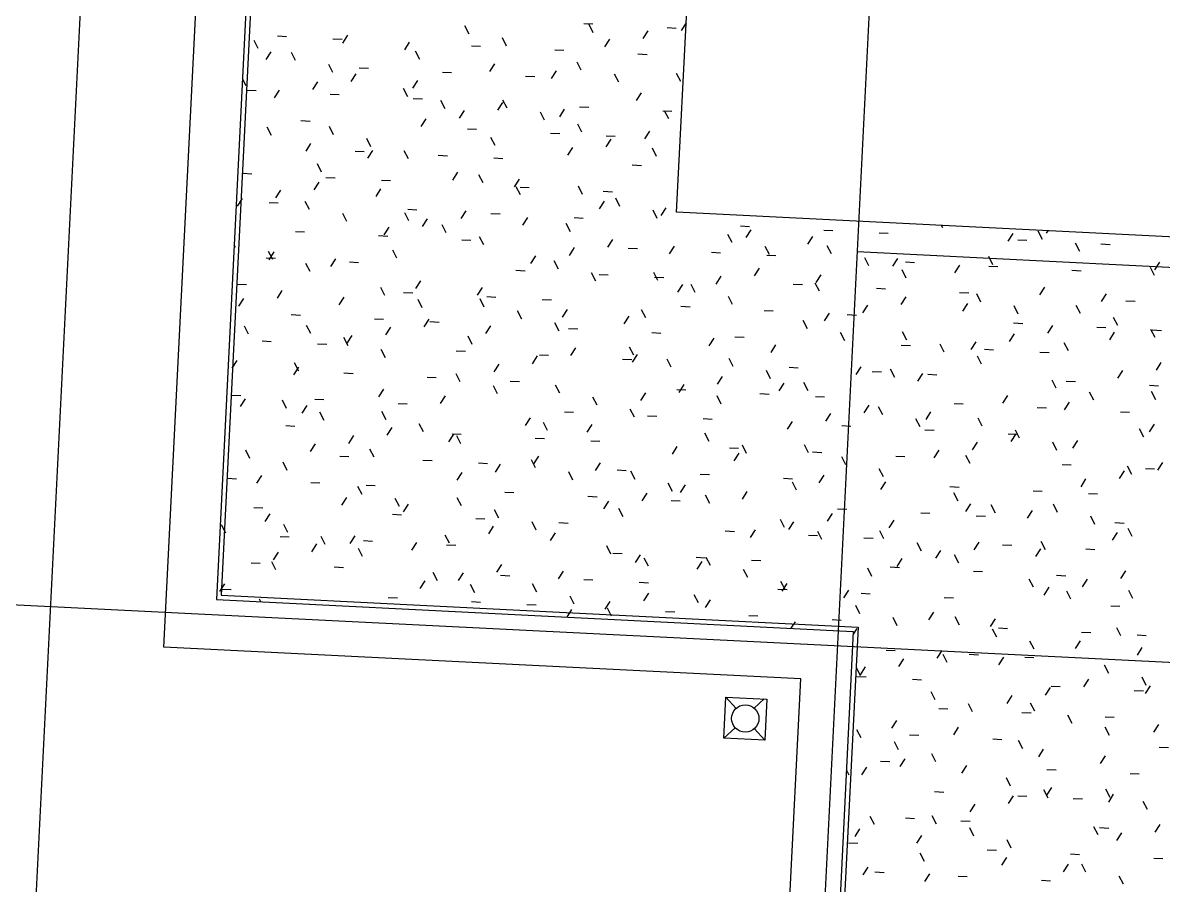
# Model space of a CAD drawing. Extents: x 549999 to 550212, y 1838161 to 1838467.
# Drawn here: x 550113.764 to 550117.52, y 1838354.569 to 1838357.41 of the extents above; entities that cross this region are included whole.
import ezdxf

# ---------------------------------------------------------------- set-up
doc = ezdxf.new("R2010")
doc.units = 0
for name, color, linetype in [('Level 13', 7, 'Continuous'), ('Level 15', 7, 'Continuous'), ('Level 18', 7, 'Continuous'), ('Level 4', 7, 'Continuous'), ('Level 8', 7, 'Continuous')]:
    doc.layers.add(name, color=color, linetype=linetype)

# ---------------------------------------------------------------- blocks, each defined once
blk = doc.blocks.new('FLOO10')
at = {"layer": 'Level 8'}
blk.add_line((-1081.49, 547.1), (-1081.49, 1247.1), dxfattribs=at)

msp = doc.modelspace()

# ---------------------------------------------------------------- linework, layer by layer
at = {"layer": 'Level 13'}
for p, q in [((550116.073, 1838355.0542), (550116.0798, 1838355.1891)), ((550116.0798, 1838355.1891), (550116.2146, 1838355.1823)), ((550116.1136, 1838355.1516), (550116.0798, 1838355.1891)), ((550116.1729, 1838355.1526), (550116.2061, 1838355.1827)), ((550116.2146, 1838355.1823), (550116.2079, 1838355.0475)), ((550116.073, 1838355.0542), (550116.1105, 1838355.0881)), ((550116.174, 1838355.0849), (550116.2079, 1838355.0475)), ((550116.2079, 1838355.0475), (550116.073, 1838355.0542))]:
    msp.add_line(p, q, dxfattribs=at)
msp.add_circle((550116.1438, 1838355.1183), 0.045, dxfattribs=at)
at = {"layer": 'Level 15'}
for p, q in [((550115.2343, 1838357.3727), (550115.2206, 1838357.3996)), ((550115.6119, 1838357.4076), (550115.6421, 1838357.406)), ((550115.6432, 1838357.3768), (550115.6295, 1838357.4037)), ((550115.8859, 1838357.3939), (550115.916, 1838357.3924)), ((550115.9488, 1838357.4093), (550115.933, 1838357.3848)), ((550114.6028, 1838357.3665), (550114.6329, 1838357.3649)), ((550114.7854, 1838357.3573), (550114.8156, 1838357.3558)), ((550114.834, 1838357.3687), (550114.8176, 1838357.3433)), ((550115.3574, 1838357.3331), (550115.3437, 1838357.3599)), ((550115.6965, 1838357.3558), (550115.6802, 1838357.3304)), ((550115.823, 1838357.383), (550115.8066, 1838357.3576)), ((550114.5396, 1838357.3249), (550114.5258, 1838357.3517)), ((550115.0372, 1838357.3463), (550115.0209, 1838357.3209)), ((550115.0716, 1838357.2893), (550115.0578, 1838357.3162)), ((550115.242, 1838357.3345), (550115.2722, 1838357.333)), ((550115.516, 1838357.3208), (550115.5462, 1838357.3193)), ((550114.5811, 1838357.3143), (550114.5648, 1838357.289)), ((550114.6627, 1838357.2852), (550114.6489, 1838357.3121)), ((550115.6036, 1838357.2537), (550115.5898, 1838357.2806)), ((550115.79, 1838357.3071), (550115.8201, 1838357.3056)), ((550114.7858, 1838357.2456), (550114.772, 1838357.2724)), ((550114.8612, 1838357.2423), (550114.8448, 1838357.2169)), ((550114.8722, 1838357.2614), (550114.9023, 1838357.2599)), ((550115.1462, 1838357.2477), (550115.1763, 1838357.2462)), ((550115.3173, 1838357.2742), (550115.3009, 1838357.2489)), ((550115.5205, 1838357.2518), (550115.5041, 1838357.2264)), ((550115.7267, 1838357.2141), (550115.7129, 1838357.2409)), ((550115.9311, 1838357.2161), (550115.9174, 1838357.243)), ((550114.4999, 1838357.2018), (550114.4878, 1838357.2254)), ((550114.7348, 1838357.2151), (550114.7184, 1838357.1897)), ((550115.0644, 1838357.2198), (550115.048, 1838357.1945)), ((550115.4201, 1838357.234), (550115.4503, 1838357.2325)), ((550114.5023, 1838357.1884), (550114.5324, 1838357.1869)), ((550114.6083, 1838357.1879), (550114.592, 1838357.1625)), ((550114.7763, 1838357.1747), (550114.8064, 1838357.1732)), ((550115.0319, 1838357.1662), (550115.0182, 1838357.1931)), ((550115.8005, 1838357.1797), (550115.7842, 1838357.1544)), ((550115.0503, 1838357.161), (550115.0804, 1838357.1595)), ((550115.155, 1838357.1266), (550115.1412, 1838357.1534)), ((550115.3445, 1838357.1478), (550115.3281, 1838357.1224)), ((550115.3595, 1838357.1286), (550115.3457, 1838357.1555)), ((550115.5982, 1838357.1336), (550115.6284, 1838357.1321)), ((550115.0916, 1838357.0934), (550115.0752, 1838357.0681)), ((550115.218, 1838357.1206), (550115.2017, 1838357.0953)), ((550115.4825, 1838357.0889), (550115.4688, 1838357.1158)), ((550115.5477, 1838357.1254), (550115.5313, 1838357.1)), ((550115.8722, 1838357.1199), (550115.9023, 1838357.1184)), ((550115.8915, 1838357.093), (550115.8777, 1838357.1199)), ((550114.5833, 1838357.0391), (550114.5696, 1838357.0659)), ((550114.6804, 1838357.0879), (550114.7105, 1838357.0864)), ((550114.7878, 1838357.0411), (550114.774, 1838357.068)), ((550115.2283, 1838357.0605), (550115.2585, 1838357.059)), ((550115.6056, 1838357.0493), (550115.5919, 1838357.0761)), ((550115.8277, 1838357.0533), (550115.8114, 1838357.028)), ((550114.9109, 1838357.0014), (550114.8971, 1838357.0283)), ((550115.3198, 1838357.0055), (550115.306, 1838357.0324)), ((550115.5023, 1838357.0468), (550115.5325, 1838357.0453)), ((550115.7013, 1838357.0261), (550115.6849, 1838357.0008)), ((550115.685, 1838357.0377), (550115.7151, 1838357.0362)), ((550114.7123, 1838357.0118), (550114.696, 1838356.9865)), ((550114.8585, 1838356.9874), (550114.8886, 1838356.9859)), ((550114.9156, 1838356.9894), (550114.8992, 1838356.9641)), ((550115.034, 1838356.9618), (550115.0202, 1838356.9886)), ((550115.5749, 1838356.9989), (550115.5585, 1838356.9736)), ((550115.8518, 1838356.9699), (550115.838, 1838356.9968)), ((550114.7481, 1838356.918), (550114.7344, 1838356.9449)), ((550115.1325, 1838356.9738), (550115.1626, 1838356.9722)), ((550115.3151, 1838356.9646), (550115.3452, 1838356.9631)), ((550115.7717, 1838356.9418), (550115.8019, 1838356.9403)), ((550114.4886, 1838356.9144), (550114.5187, 1838356.9129)), ((550115.1956, 1838356.9174), (550115.1792, 1838356.892)), ((550115.2801, 1838356.8824), (550115.2664, 1838356.9093)), ((550114.7395, 1838356.8854), (550114.7231, 1838356.8601)), ((550114.7626, 1838356.9007), (550114.7927, 1838356.8992)), ((550114.9452, 1838356.8916), (550114.9754, 1838356.8901)), ((550115.3988, 1838356.8949), (550115.3825, 1838356.8696)), ((550115.4032, 1838356.8428), (550115.3894, 1838356.8696)), ((550115.4019, 1838356.8687), (550115.432, 1838356.8672)), ((550115.6077, 1838356.8448), (550115.5939, 1838356.8717)), ((550114.4867, 1838356.831), (550114.4703, 1838356.8057)), ((550114.6131, 1838356.8582), (550114.5967, 1838356.8329)), ((550114.9428, 1838356.863), (550114.9264, 1838356.8376)), ((550115.6758, 1838356.855), (550115.706, 1838356.8535)), ((550115.7308, 1838356.8052), (550115.717, 1838356.832)), ((550114.5754, 1838356.8185), (550114.6055, 1838356.817)), ((550114.7085, 1838356.7949), (550114.6947, 1838356.8218)), ((550115.032, 1838356.7957), (550115.0621, 1838356.7942)), ((550115.2228, 1838356.7909), (550115.2064, 1838356.7656)), ((550115.6789, 1838356.8229), (550115.6625, 1838356.7975)), ((550115.8538, 1838356.7655), (550115.8401, 1838356.7923)), ((550115.8821, 1838356.8005), (550115.8657, 1838356.7751)), ((550114.8316, 1838356.7553), (550114.8178, 1838356.7821)), ((550115.036, 1838356.7573), (550115.0222, 1838356.7842)), ((550115.0964, 1838356.7637), (550115.08, 1838356.7384)), ((550115.306, 1838356.782), (550115.3361, 1838356.7805)), ((550115.426, 1838356.7685), (550115.4097, 1838356.7432)), ((550115.58, 1838356.7683), (550115.6101, 1838356.7668)), ((550114.6621, 1838356.7226), (550114.6923, 1838356.7211)), ((550114.9699, 1838356.7366), (550114.9536, 1838356.7112)), ((550115.1591, 1838356.7177), (550115.1453, 1838356.7445)), ((550115.568, 1838356.7217), (550115.5542, 1838356.7486)), ((550116.1279, 1838356.7409), (550116.158, 1838356.7394)), ((550116.1622, 1838356.7284), (550116.1458, 1838356.7031)), ((550116.4019, 1838356.7272), (550116.432, 1838356.7257)), ((550116.5845, 1838356.7181), (550116.6147, 1838356.7165)), ((550116.7947, 1838356.734), (550116.7903, 1838356.7426)), ((550117.0247, 1838356.7155), (550117.0083, 1838356.6902)), ((550117.1223, 1838356.6964), (550117.1085, 1838356.7232)), ((550117.1398, 1838356.7251), (550117.1347, 1838356.7174)), ((550114.4644, 1838356.6698), (550114.4604, 1838356.6775)), ((550114.9361, 1838356.7089), (550114.9662, 1838356.7074)), ((550115.2101, 1838356.6952), (550115.2402, 1838356.6937)), ((550115.2822, 1838356.678), (550115.2684, 1838356.7048)), ((550115.7061, 1838356.6965), (550115.6897, 1838356.6711)), ((550116.1, 1838356.6862), (550116.0862, 1838356.713)), ((550116.3654, 1838356.706), (550116.349, 1838356.6807)), ((550117.0412, 1838356.6952), (550117.0713, 1838356.6937)), ((550117.2454, 1838356.6567), (550117.2316, 1838356.6836)), ((550117.3151, 1838356.6815), (550117.3453, 1838356.68)), ((550114.5874, 1838356.6301), (550114.5737, 1838356.657)), ((550114.5907, 1838356.655), (550114.5743, 1838356.6296)), ((550114.9963, 1838356.6342), (550114.9826, 1838356.6611)), ((550115.4532, 1838356.6421), (550115.4368, 1838356.6167)), ((550115.5796, 1838356.6693), (550115.5633, 1838356.6439)), ((550115.758, 1838356.6678), (550115.7882, 1838356.6663)), ((550115.9093, 1838356.674), (550115.8929, 1838356.6487)), ((550116.032, 1838356.6541), (550116.0622, 1838356.6526)), ((550116.2231, 1838356.6465), (550116.2093, 1838356.6734)), ((550116.2147, 1838356.645), (550116.2448, 1838356.6435)), ((550116.4275, 1838356.6485), (550116.4138, 1838356.6754)), ((550116.9595, 1838356.613), (550116.9458, 1838356.6398)), ((550114.5662, 1838356.6358), (550114.5964, 1838356.6343)), ((550114.7105, 1838356.5905), (550114.6968, 1838356.6173)), ((550114.7939, 1838356.6326), (550114.7775, 1838356.6072)), ((550114.8402, 1838356.6221), (550114.8704, 1838356.6206)), ((550115.5283, 1838356.5987), (550115.5146, 1838356.6255)), ((550116.1893, 1838356.602), (550116.173, 1838356.5767)), ((550116.5506, 1838356.6089), (550116.5369, 1838356.6357)), ((550116.6454, 1838356.634), (550116.629, 1838356.6086)), ((550116.6713, 1838356.6222), (550116.7014, 1838356.6207)), ((550116.8487, 1838356.6115), (550116.8323, 1838356.5862)), ((550116.9453, 1838356.6085), (550116.9754, 1838356.607)), ((550117.4915, 1838356.5774), (550117.4778, 1838356.6042)), ((550117.508, 1838356.6211), (550117.4916, 1838356.5957)), ((550115.3882, 1838356.5948), (550115.4183, 1838356.5932)), ((550115.6514, 1838356.559), (550115.6377, 1838356.5858)), ((550115.6621, 1838356.5811), (550115.6923, 1838356.5795)), ((550115.8559, 1838356.561), (550115.8421, 1838356.5879)), ((550115.8448, 1838356.5719), (550115.8749, 1838356.5704)), ((550116.0629, 1838356.5748), (550116.0465, 1838356.5495)), ((550116.3926, 1838356.5796), (550116.3762, 1838356.5542)), ((550116.6737, 1838356.5692), (550116.6599, 1838356.5961)), ((550117.2193, 1838356.5948), (550117.2494, 1838356.5933)), ((550114.4703, 1838356.5491), (550114.5005, 1838356.5476)), ((550114.6179, 1838356.5286), (550114.6015, 1838356.5032)), ((550114.9567, 1838356.5112), (550114.9429, 1838356.538)), ((550115.0739, 1838356.5605), (550115.0576, 1838356.5352)), ((550115.2772, 1838356.5381), (550115.2608, 1838356.5127)), ((550115.9365, 1838356.5476), (550115.9201, 1838356.5223)), ((550115.979, 1838356.5214), (550115.9652, 1838356.5482)), ((550116.3014, 1838356.5491), (550116.3316, 1838356.5476)), ((550116.3879, 1838356.5255), (550116.3741, 1838356.5523)), ((550116.5754, 1838356.5354), (550116.6055, 1838356.5339)), ((550117.1287, 1838356.5395), (550117.1123, 1838356.5141)), ((550114.4914, 1838356.5014), (550114.4751, 1838356.476)), ((550114.8211, 1838356.5061), (550114.8047, 1838356.4808)), ((550115.0183, 1838356.5217), (550115.0484, 1838356.5202)), ((550115.0798, 1838356.4715), (550115.066, 1838356.4983)), ((550115.2842, 1838356.4735), (550115.2705, 1838356.5004)), ((550115.2923, 1838356.508), (550115.3224, 1838356.5065)), ((550115.4749, 1838356.4989), (550115.5051, 1838356.4974)), ((550116.102, 1838356.4817), (550116.0883, 1838356.5086)), ((550116.6726, 1838356.5075), (550116.6562, 1838356.4822)), ((550116.8494, 1838356.5217), (550116.8795, 1838356.5202)), ((550116.9199, 1838356.4899), (550116.9061, 1838356.5167)), ((550117.3319, 1838356.5171), (550117.3156, 1838356.4917)), ((550117.3973, 1838356.4943), (550117.4275, 1838356.4928)), ((550115.4073, 1838356.4339), (550115.3935, 1838356.4607)), ((550115.5572, 1838356.466), (550115.5408, 1838356.4407)), ((550115.8162, 1838356.438), (550115.8024, 1838356.4648)), ((550115.9316, 1838356.476), (550115.9617, 1838356.4745)), ((550116.2055, 1838356.4623), (550116.2357, 1838356.4608)), ((550116.4198, 1838356.4532), (550116.4034, 1838356.4278)), ((550116.5462, 1838356.4803), (550116.5298, 1838356.455)), ((550116.8758, 1838356.4851), (550116.8595, 1838356.4598)), ((550117.0429, 1838356.4502), (550117.0292, 1838356.4771)), ((550117.2474, 1838356.4523), (550117.2336, 1838356.4791)), ((550114.6484, 1838356.4486), (550114.6786, 1838356.4471)), ((550114.9224, 1838356.4349), (550114.9525, 1838356.4334)), ((550115.1011, 1838356.4341), (550115.0848, 1838356.4087)), ((550115.1051, 1838356.4258), (550115.1352, 1838356.4243)), ((550115.5304, 1838356.3942), (550115.5166, 1838356.4211)), ((550115.7605, 1838356.4436), (550115.7441, 1838356.4183)), ((550116.3482, 1838356.4024), (550116.3344, 1838356.4292)), ((550116.4795, 1838356.4486), (550116.5097, 1838356.4471)), ((550117.0275, 1838356.4212), (550117.0576, 1838356.4197)), ((550117.1559, 1838356.4131), (550117.1395, 1838356.3877)), ((550117.3705, 1838356.4126), (550117.3567, 1838356.4395)), ((550114.5081, 1838356.384), (550114.4943, 1838356.4108)), ((550114.7126, 1838356.386), (550114.6988, 1838356.4129)), ((550114.8483, 1838356.3797), (550114.8319, 1838356.3544)), ((550114.9747, 1838356.4069), (550114.9583, 1838356.3816)), ((550115.2446, 1838356.3504), (550115.2308, 1838356.3773)), ((550115.3044, 1838356.4117), (550115.288, 1838356.3863)), ((550115.5617, 1838356.403), (550115.5918, 1838356.4015)), ((550115.8357, 1838356.3893), (550115.8658, 1838356.3878)), ((550116.1096, 1838356.3756), (550116.1398, 1838356.3741)), ((550116.4713, 1838356.3627), (550116.4575, 1838356.3896)), ((550116.6757, 1838356.3648), (550116.662, 1838356.3916)), ((550117.0295, 1838356.3859), (550117.0131, 1838356.3605)), ((550117.3014, 1838356.4075), (550117.3316, 1838356.406)), ((550117.3591, 1838356.3906), (550117.3427, 1838356.3653)), ((550117.4936, 1838356.3729), (550117.4798, 1838356.3998)), ((550117.4841, 1838356.3984), (550117.5142, 1838356.3969)), ((550114.5525, 1838356.3619), (550114.5827, 1838356.3604)), ((550114.7352, 1838356.3527), (550114.7653, 1838356.3512)), ((550114.8356, 1838356.3464), (550114.8219, 1838356.3732)), ((550115.5844, 1838356.3396), (550115.568, 1838356.3143)), ((550115.7765, 1838356.3149), (550115.7628, 1838356.3417)), ((550116.0405, 1838356.3716), (550116.0241, 1838356.3462)), ((550116.2437, 1838356.3492), (550116.2273, 1838356.3238)), ((550116.6576, 1838356.3482), (550116.6877, 1838356.3467)), ((550116.7988, 1838356.3251), (550116.7851, 1838356.3519)), ((550116.903, 1838356.3587), (550116.8867, 1838356.3333)), ((550117.2077, 1838356.3292), (550117.194, 1838356.356)), ((550114.9587, 1838356.3067), (550114.945, 1838356.3335)), ((550115.1918, 1838356.3299), (550115.222, 1838356.3284)), ((550115.458, 1838356.3124), (550115.4416, 1838356.2871)), ((550115.4658, 1838356.3162), (550115.4959, 1838356.3147)), ((550115.7398, 1838356.3025), (550115.7699, 1838356.301)), ((550115.7876, 1838356.3172), (550115.7713, 1838356.2919)), ((550115.8996, 1838356.2752), (550115.8859, 1838356.3021)), ((550116.1041, 1838356.2773), (550116.0903, 1838356.3041)), ((550116.9219, 1838356.2854), (550116.9081, 1838356.3123)), ((550116.9316, 1838356.3345), (550116.9617, 1838356.333)), ((550117.1142, 1838356.3254), (550117.1444, 1838356.3238)), ((550114.469, 1838356.2981), (550114.4526, 1838356.2728)), ((550114.6722, 1838356.2757), (550114.6559, 1838356.2504)), ((550114.6729, 1838356.2629), (550114.6591, 1838356.2898)), ((550115.3316, 1838356.2852), (550115.3152, 1838356.2599)), ((550116.2272, 1838356.2376), (550116.2134, 1838356.2644)), ((550116.2877, 1838356.2751), (550116.3179, 1838356.2736)), ((550116.5238, 1838356.2771), (550116.5074, 1838356.2518)), ((550116.6361, 1838356.2417), (550116.6223, 1838356.2685)), ((550117.3863, 1838356.2642), (550117.3699, 1838356.2389)), ((550117.5127, 1838356.2914), (550117.4964, 1838356.2661)), ((550114.822, 1838356.2568), (550114.8521, 1838356.2553)), ((550115.0959, 1838356.2431), (550115.1261, 1838356.2416)), ((550115.2049, 1838356.2274), (550115.1911, 1838356.2542)), ((550115.3699, 1838356.2294), (550115.4, 1838356.2279)), ((550116.0677, 1838356.2452), (550116.0513, 1838356.2198)), ((550116.5617, 1838356.2614), (550116.5918, 1838356.2599)), ((550116.727, 1838356.2547), (550116.7106, 1838356.2293)), ((550116.7444, 1838356.2523), (550116.7745, 1838356.2508)), ((550117.1681, 1838356.2061), (550117.1543, 1838356.233)), ((550117.201, 1838356.2295), (550117.2311, 1838356.228)), ((550114.9523, 1838356.2037), (550114.9359, 1838356.1783)), ((550115.328, 1838356.1877), (550115.3142, 1838356.2146)), ((550115.5324, 1838356.1897), (550115.5187, 1838356.2166)), ((550115.8148, 1838356.1908), (550115.7985, 1838356.1654)), ((550115.9179, 1838356.2021), (550115.948, 1838356.2005)), ((550115.9413, 1838356.218), (550115.9249, 1838356.1926)), ((550116.1918, 1838356.1884), (550116.222, 1838356.1869)), ((550116.2709, 1838356.2227), (550116.2545, 1838356.1974)), ((550116.3503, 1838356.1979), (550116.3365, 1838356.2248)), ((550117.2912, 1838356.1664), (550117.2774, 1838356.1933)), ((550117.475, 1838356.2158), (550117.5051, 1838356.2143)), ((550117.4956, 1838356.1685), (550117.4818, 1838356.1953)), ((550114.4521, 1838356.1838), (550114.4822, 1838356.1823)), ((550114.4962, 1838356.1717), (550114.4798, 1838356.1464)), ((550114.6332, 1838356.1399), (550114.6195, 1838356.1667)), ((550114.7261, 1838356.1701), (550114.7562, 1838356.1686)), ((550115, 1838356.1564), (550115.0302, 1838356.1549)), ((550115.1555, 1838356.1812), (550115.1391, 1838356.1559)), ((550115.6555, 1838356.1501), (550115.6417, 1838356.1769)), ((550116.0644, 1838356.1542), (550116.0507, 1838356.181)), ((550116.3745, 1838356.1792), (550116.4046, 1838356.1777)), ((550116.551, 1838356.1507), (550116.5346, 1838356.1253)), ((550116.8311, 1838356.1564), (550116.8613, 1838356.1549)), ((550117.007, 1838356.1826), (550116.9907, 1838356.1573)), ((550117.2103, 1838356.1602), (550117.1939, 1838356.1349)), ((550114.6994, 1838356.1493), (550114.6831, 1838356.1239)), ((550114.7563, 1838356.1002), (550114.7426, 1838356.127)), ((550114.9608, 1838356.1022), (550114.947, 1838356.1291)), ((550115.548, 1838356.129), (550115.5781, 1838356.1275)), ((550115.7786, 1838356.1104), (550115.7648, 1838356.1373)), ((550115.822, 1838356.1153), (550115.8521, 1838356.1138)), ((550116.4245, 1838356.1235), (550116.4082, 1838356.0981)), ((550116.5964, 1838356.1186), (550116.5827, 1838356.1454)), ((550116.7542, 1838356.1283), (550116.7378, 1838356.1029)), ((550117.1051, 1838356.1427), (550117.1352, 1838356.1412)), ((550117.3791, 1838356.129), (550117.4092, 1838356.1275)), ((550114.6302, 1838356.0833), (550114.6603, 1838356.0818)), ((550114.9795, 1838356.0772), (550114.9631, 1838356.0519)), ((550115.0839, 1838356.0626), (550115.0701, 1838356.0894)), ((550115.4356, 1838356.1092), (550115.4192, 1838356.0839)), ((550115.4928, 1838356.0667), (550115.479, 1838356.0935)), ((550115.6388, 1838356.0868), (550115.6224, 1838356.0614)), ((550116.0046, 1838356.1062), (550116.0348, 1838356.1047)), ((550116.2981, 1838356.0963), (550116.2817, 1838356.071)), ((550116.4613, 1838356.0833), (550116.4914, 1838356.0818)), ((550116.7195, 1838356.0789), (550116.7057, 1838356.1058)), ((550116.924, 1838356.081), (550116.9102, 1838356.1078)), ((550117.4903, 1838356.0882), (550117.4739, 1838356.0628)), ((550114.8531, 1838356.0501), (550114.8367, 1838356.0247)), ((550115.1827, 1838356.0548), (550115.1663, 1838356.0295)), ((550115.1781, 1838356.0559), (550115.2083, 1838356.0544)), ((550115.2069, 1838356.0229), (550115.1932, 1838356.0498)), ((550115.4521, 1838356.0422), (550115.4822, 1838356.0407)), ((550116.0248, 1838356.0311), (550116.011, 1838356.0579)), ((550116.7352, 1838356.0696), (550116.7654, 1838356.0681)), ((550117.0092, 1838356.0559), (550117.0393, 1838356.0544)), ((550117.0342, 1838356.0562), (550117.0179, 1838356.0309)), ((550117.047, 1838356.0413), (550117.0333, 1838356.0682)), ((550117.4559, 1838356.0454), (550117.4422, 1838356.0723)), ((550114.5122, 1838355.9751), (550114.4984, 1838356.0019)), ((550114.7266, 1838356.0229), (550114.7103, 1838355.9975)), ((550114.9211, 1838355.9792), (550114.9073, 1838356.006)), ((550115.6348, 1838356.0331), (550115.6649, 1838356.0316)), ((550115.9188, 1838356.0147), (550115.9025, 1838355.9894)), ((550116.0914, 1838356.0103), (550116.1215, 1838356.0088)), ((550116.1478, 1838355.9914), (550116.1341, 1838356.0183)), ((550116.3523, 1838355.9935), (550116.3385, 1838356.0203)), ((550116.7814, 1838356.0018), (550116.765, 1838355.9765)), ((550116.9078, 1838356.029), (550116.8914, 1838356.0037)), ((550117.1701, 1838356.0016), (550117.1564, 1838356.0285)), ((550117.2375, 1838356.0338), (550117.2211, 1838356.0084)), ((550114.6353, 1838355.9354), (550114.6215, 1838355.9623)), ((550114.8083, 1838355.9829), (550114.8384, 1838355.9814)), ((550115.0822, 1838355.9692), (550115.1124, 1838355.9677)), ((550115.4531, 1838355.9436), (550115.4393, 1838355.9704)), ((550115.4627, 1838355.9828), (550115.4464, 1838355.9574)), ((550116.1221, 1838355.9923), (550116.1057, 1838355.967)), ((550116.3654, 1838355.9966), (550116.3955, 1838355.9951)), ((550116.4754, 1838355.9538), (550116.4616, 1838355.9807)), ((550116.6393, 1838355.9829), (550116.6695, 1838355.9814)), ((550116.8843, 1838355.9579), (550116.8705, 1838355.9847)), ((550115.2099, 1838355.9284), (550115.1935, 1838355.903)), ((550115.2649, 1838355.96), (550115.295, 1838355.9585)), ((550115.3363, 1838355.9556), (550115.32, 1838355.9302)), ((550115.5762, 1838355.9039), (550115.5624, 1838355.9308)), ((550115.666, 1838355.9603), (550115.6496, 1838355.935)), ((550115.7215, 1838355.9372), (550115.7517, 1838355.9357)), ((550115.7806, 1838355.906), (550115.7669, 1838355.9328)), ((550116.5985, 1838355.9141), (550116.5847, 1838355.941)), ((550117.1873, 1838355.9555), (550117.2174, 1838355.954)), ((550117.3911, 1838355.9346), (550117.3747, 1838355.9092)), ((550117.4163, 1838355.9223), (550117.4025, 1838355.9492)), ((550117.4613, 1838355.9418), (550117.4914, 1838355.9403)), ((550117.5175, 1838355.9617), (550117.5011, 1838355.9364)), ((550114.4384, 1838355.9098), (550114.4685, 1838355.9083)), ((550114.5506, 1838355.9189), (550114.5342, 1838355.8935)), ((550114.7124, 1838355.8961), (550114.7425, 1838355.8946)), ((550115.9037, 1838355.8663), (550115.89, 1838355.8932)), ((550115.946, 1838355.8883), (550115.9296, 1838355.863)), ((550115.9955, 1838355.9235), (550116.0256, 1838355.922)), ((550116.2695, 1838355.9098), (550116.2996, 1838355.9083)), ((550116.3126, 1838355.8704), (550116.2989, 1838355.8972)), ((550116.4021, 1838355.9203), (550116.3857, 1838355.8949)), ((550116.6053, 1838355.8978), (550116.589, 1838355.8725)), ((550117.2647, 1838355.9074), (550117.2483, 1838355.882)), ((550114.8814, 1838355.8561), (550114.8677, 1838355.8829)), ((550114.895, 1838355.887), (550114.9252, 1838355.8855)), ((550115.3516, 1838355.8641), (550115.3818, 1838355.8626)), ((550115.6256, 1838355.8504), (550115.6558, 1838355.8489)), ((550115.8196, 1838355.8611), (550115.8032, 1838355.8358)), ((550116.0268, 1838355.8266), (550116.013, 1838355.8535)), ((550116.1493, 1838355.8659), (550116.1329, 1838355.8405)), ((550116.8174, 1838355.8824), (550116.8476, 1838355.8809)), ((550116.8446, 1838355.8348), (550116.8309, 1838355.8617)), ((550117.0914, 1838355.8687), (550117.1215, 1838355.8672)), ((550117.2741, 1838355.8596), (550117.3042, 1838355.8581)), ((550114.5251, 1838355.8139), (550114.5553, 1838355.8124)), ((550114.8306, 1838355.8468), (550114.8143, 1838355.8215)), ((550115.0045, 1838355.8164), (550114.9908, 1838355.8433)), ((550115.0339, 1838355.8244), (550115.0175, 1838355.799)), ((550115.209, 1838355.8185), (550115.1952, 1838355.8453)), ((550115.6932, 1838355.8339), (550115.6768, 1838355.8086)), ((550115.8996, 1838355.8368), (550115.9297, 1838355.8352)), ((550116.8854, 1838355.8258), (550116.869, 1838355.8004)), ((550116.9677, 1838355.7951), (550116.9539, 1838355.822)), ((550117.1722, 1838355.7972), (550117.1584, 1838355.824)), ((550114.5778, 1838355.7924), (550114.5614, 1838355.7671)), ((550114.9818, 1838355.7911), (550115.0119, 1838355.7896)), ((550115.2558, 1838355.7774), (550115.2859, 1838355.7759)), ((550115.3321, 1838355.7788), (550115.3183, 1838355.8056)), ((550115.741, 1838355.7829), (550115.7272, 1838355.8097)), ((550116.4293, 1838355.7938), (550116.4129, 1838355.7685)), ((550116.4476, 1838355.8094), (550116.4777, 1838355.8078)), ((550116.7215, 1838355.7957), (550116.7517, 1838355.7942)), ((550116.9042, 1838355.7865), (550116.9343, 1838355.785)), ((550117.0886, 1838355.8034), (550117.0722, 1838355.778)), ((550117.2952, 1838355.7575), (550117.2815, 1838355.7844)), ((550114.4329, 1838355.7289), (550114.4191, 1838355.7558)), ((550114.6373, 1838355.7309), (550114.6236, 1838355.7578)), ((550115.3139, 1838355.7524), (550115.2975, 1838355.727)), ((550115.4551, 1838355.7391), (550115.4414, 1838355.766)), ((550115.5297, 1838355.7637), (550115.5599, 1838355.7622)), ((550116.1764, 1838355.7395), (550116.1601, 1838355.7141)), ((550116.273, 1838355.7473), (550116.2592, 1838355.7742)), ((550116.3029, 1838355.7666), (550116.2865, 1838355.7413)), ((550116.6325, 1838355.7714), (550116.6162, 1838355.7461)), ((550117.3608, 1838355.7637), (550117.391, 1838355.7622)), ((550117.4183, 1838355.7179), (550117.4046, 1838355.7447)), ((550114.6119, 1838355.718), (550114.642, 1838355.7165)), ((550114.7604, 1838355.6913), (550114.7466, 1838355.7181)), ((550114.8578, 1838355.7204), (550114.8414, 1838355.695)), ((550114.8859, 1838355.7043), (550114.916, 1838355.7028)), ((550115.1693, 1838355.6954), (550115.1556, 1838355.7222)), ((550115.5171, 1838355.7299), (550115.5008, 1838355.7046)), ((550116.0777, 1838355.7363), (550116.1078, 1838355.7348)), ((550116.3517, 1838355.7226), (550116.3818, 1838355.7211)), ((550116.396, 1838355.7076), (550116.3823, 1838355.7345)), ((550116.5343, 1838355.7135), (550116.5645, 1838355.712)), ((550116.6005, 1838355.7097), (550116.5867, 1838355.7365)), ((550116.9126, 1838355.6994), (550116.8962, 1838355.674)), ((550117.1325, 1838355.6741), (550117.1187, 1838355.701)), ((550117.3686, 1838355.7313), (550117.3523, 1838355.706)), ((550114.605, 1838355.666), (550114.5886, 1838355.6407)), ((550114.7314, 1838355.6932), (550114.715, 1838355.6679)), ((550114.8835, 1838355.6516), (550114.8697, 1838355.6785)), ((550115.061, 1838355.698), (550115.0447, 1838355.6726)), ((550115.1599, 1838355.6906), (550115.19, 1838355.6891)), ((550115.7013, 1838355.6598), (550115.6875, 1838355.6866)), ((550115.7078, 1838355.6632), (550115.738, 1838355.6617)), ((550116.7236, 1838355.67), (550116.7098, 1838355.6969)), ((550116.7861, 1838355.6722), (550116.7698, 1838355.6468)), ((550116.9909, 1838355.6906), (550117.0211, 1838355.6891)), ((550117.1158, 1838355.6769), (550117.0994, 1838355.6516)), ((550117.2649, 1838355.6769), (550117.2951, 1838355.6754)), ((550114.516, 1838355.6313), (550114.5462, 1838355.6298)), ((550114.5977, 1838355.6079), (550114.5839, 1838355.6347)), ((550115.3411, 1838355.6259), (550115.3247, 1838355.6006)), ((550115.7972, 1838355.6579), (550115.7808, 1838355.6325)), ((550115.8244, 1838355.6201), (550115.8106, 1838355.647)), ((550115.9818, 1838355.6495), (550116.0119, 1838355.648)), ((550116.0004, 1838355.6355), (550115.984, 1838355.6101)), ((550116.0288, 1838355.6222), (550116.0151, 1838355.649)), ((550116.1644, 1838355.6404), (550116.1946, 1838355.6389)), ((550116.6597, 1838355.645), (550116.6433, 1838355.6196)), ((550116.8467, 1838355.6304), (550116.8329, 1838355.6572)), ((550114.79, 1838355.6176), (550114.8201, 1838355.6161)), ((550115.1297, 1838355.5723), (550115.1159, 1838355.5991)), ((550115.2147, 1838355.5987), (550115.1983, 1838355.5734)), ((550115.3379, 1838355.5902), (550115.3681, 1838355.5887)), ((550115.5443, 1838355.6035), (550115.5279, 1838355.5782)), ((550116.1519, 1838355.5825), (550116.1382, 1838355.6094)), ((550116.5608, 1838355.5866), (550116.5471, 1838355.6135)), ((550116.6211, 1838355.6176), (550116.6512, 1838355.6161)), ((550116.8951, 1838355.6039), (550116.9252, 1838355.6024)), ((550117.169, 1838355.5902), (550117.1992, 1838355.5887)), ((550117.3958, 1838355.6049), (550117.3795, 1838355.5796)), ((550114.4289, 1838355.562), (550114.4126, 1838355.5367)), ((550115.0882, 1838355.5715), (550115.0719, 1838355.5462)), ((550115.2527, 1838355.5326), (550115.239, 1838355.5595)), ((550115.4572, 1838355.5347), (550115.4434, 1838355.5615)), ((550115.6119, 1838355.5765), (550115.6421, 1838355.575)), ((550115.7946, 1838355.5673), (550115.8247, 1838355.5658)), ((550116.275, 1838355.5428), (550116.2612, 1838355.5697)), ((550116.2804, 1838355.5634), (550116.2641, 1838355.5381)), ((550117.0928, 1838355.551), (550117.0791, 1838355.5779)), ((550117.143, 1838355.5505), (550117.1266, 1838355.5252)), ((550117.2694, 1838355.5777), (550117.253, 1838355.5524)), ((550114.4201, 1838355.5445), (550114.4503, 1838355.543)), ((550114.5487, 1838355.503), (550114.5442, 1838355.5116)), ((550114.9681, 1838355.5171), (550114.9982, 1838355.5156)), ((550115.5803, 1838355.495), (550115.5665, 1838355.5219)), ((550115.8244, 1838355.5315), (550115.808, 1838355.5061)), ((550115.9892, 1838355.4991), (550115.9754, 1838355.5259)), ((550116.2512, 1838355.5445), (550116.2813, 1838355.543)), ((550116.4837, 1838355.541), (550116.4673, 1838355.5156)), ((550116.5252, 1838355.5308), (550116.5553, 1838355.5293)), ((550116.7992, 1838355.5171), (550116.8293, 1838355.5156)), ((550117.2159, 1838355.5114), (550117.2022, 1838355.5382)), ((550117.4204, 1838355.5134), (550117.4066, 1838355.5403)), ((550115.2421, 1838355.5034), (550115.2722, 1838355.5019)), ((550115.4247, 1838355.4943), (550115.4548, 1838355.4928)), ((550115.5715, 1838355.4771), (550115.5557, 1838355.4526)), ((550115.6979, 1838355.5043), (550115.6816, 1838355.4789)), ((550115.7034, 1838355.4553), (550115.6896, 1838355.4822)), ((550116.0276, 1838355.509), (550116.0112, 1838355.4837)), ((550116.5212, 1838355.4635), (550116.5074, 1838355.4904)), ((550117.3471, 1838355.4897), (550117.3773, 1838355.4882)), ((550115.8813, 1838355.4714), (550115.9115, 1838355.4699)), ((550116.1553, 1838355.4577), (550116.1855, 1838355.4562)), ((550116.3076, 1838355.437), (550116.2939, 1838355.4157)), ((550116.4293, 1838355.4441), (550116.4594, 1838355.4425)), ((550116.6443, 1838355.4239), (550116.6305, 1838355.4507)), ((550116.7637, 1838355.4689), (550116.7473, 1838355.4436)), ((550116.8487, 1838355.4259), (550116.835, 1838355.4528)), ((550116.9669, 1838355.4465), (550116.9506, 1838355.4212)), ((550116.5109, 1838355.4146), (550116.499, 1838355.3962)), ((550116.9718, 1838355.3862), (550116.958, 1838355.4131)), ((550116.9772, 1838355.4167), (550117.0074, 1838355.4152)), ((550117.2512, 1838355.403), (550117.2814, 1838355.4015)), ((550117.3807, 1838355.3903), (550117.3669, 1838355.4172)), ((550117.0949, 1838355.3466), (550117.0811, 1838355.3734)), ((550117.247, 1838355.3745), (550117.2306, 1838355.3491)), ((550117.4339, 1838355.3938), (550117.464, 1838355.3923)), ((550116.6074, 1838355.3436), (550116.6375, 1838355.3421)), ((550116.7909, 1838355.3425), (550116.7745, 1838355.3172)), ((550116.8091, 1838355.3028), (550116.7953, 1838355.3297)), ((550116.8814, 1838355.3299), (550116.9115, 1838355.3284)), ((550117.4502, 1838355.352), (550117.4338, 1838355.3267)), ((550116.5381, 1838355.2881), (550116.5217, 1838355.2628)), ((550116.6645, 1838355.3153), (550116.6481, 1838355.29)), ((550116.9941, 1838355.3201), (550116.9778, 1838355.2947)), ((550117.064, 1838355.3208), (550117.0941, 1838355.3193)), ((550117.341, 1838355.2672), (550117.3273, 1838355.2941)), ((550116.5232, 1838355.2591), (550116.5095, 1838355.2859)), ((550116.5115, 1838355.2568), (550116.5416, 1838355.2553)), ((550117.4641, 1838355.2276), (550117.4504, 1838355.2544)), ((550116.6941, 1838355.2477), (550116.7243, 1838355.2462)), ((550117.1478, 1838355.2209), (550117.1314, 1838355.1955)), ((550117.1508, 1838355.2249), (550117.1809, 1838355.2234)), ((550117.2742, 1838355.2481), (550117.2578, 1838355.2227)), ((550117.4247, 1838355.2112), (550117.4549, 1838355.2097)), ((550117.4774, 1838355.2256), (550117.461, 1838355.2003)), ((550116.7694, 1838355.1797), (550116.7556, 1838355.2066)), ((550117.0213, 1838355.1937), (550117.005, 1838355.1683)), ((550116.7809, 1838355.1518), (550116.811, 1838355.1503)), ((550116.8925, 1838355.1401), (550116.8787, 1838355.1669)), ((550117.0549, 1838355.1381), (550117.085, 1838355.1366)), ((550117.0969, 1838355.1421), (550117.0832, 1838355.169)), ((550116.6421, 1838355.1121), (550116.6257, 1838355.0867)), ((550117.22, 1838355.1025), (550117.2062, 1838355.1293)), ((550117.3289, 1838355.1244), (550117.359, 1838355.1229)), ((550117.5046, 1838355.0992), (550117.4882, 1838355.0739)), ((550116.5253, 1838355.0546), (550116.5115, 1838355.0815)), ((550116.685, 1838355.0651), (550116.7151, 1838355.0635)), ((550116.8453, 1838355.0897), (550116.8289, 1838355.0643)), ((550117.3431, 1838355.0628), (550117.3293, 1838355.0896)), ((550116.6483, 1838355.0149), (550116.6346, 1838355.0418)), ((550116.959, 1838355.0514), (550116.9891, 1838355.0498)), ((550117.0573, 1838355.019), (550117.0435, 1838355.0459)), ((550117.5069, 1838355.024), (550117.5371, 1838355.0225)), ((550116.7714, 1838354.9753), (550116.7577, 1838355.0021)), ((550117.1253, 1838355.0176), (550117.109, 1838354.9923)), ((550117.3286, 1838354.9952), (550117.3122, 1838354.9699)), ((550116.4856, 1838354.9315), (550116.4766, 1838354.949)), ((550116.5428, 1838354.9585), (550116.5264, 1838354.9331)), ((550116.5891, 1838354.9783), (550116.6193, 1838354.9768)), ((550116.6692, 1838354.9857), (550116.6529, 1838354.9603)), ((550116.8725, 1838354.9632), (550116.8561, 1838354.9379)), ((550117.1371, 1838354.9509), (550117.1672, 1838354.9494)), ((550117.0176, 1838354.896), (550117.0038, 1838354.9228)), ((550117.4111, 1838354.9372), (550117.4412, 1838354.9357)), ((550116.7672, 1838354.8778), (550116.7973, 1838354.8763)), ((550117.1407, 1838354.8563), (550117.1269, 1838354.8831)), ((550117.1525, 1838354.8912), (550117.1361, 1838354.8659)), ((550117.3451, 1838354.8583), (550117.3314, 1838354.8852)), ((550116.8997, 1838354.8368), (550116.8833, 1838354.8115)), ((550117.0261, 1838354.864), (550117.0097, 1838354.8387)), ((550117.0412, 1838354.8641), (550117.0713, 1838354.8626)), ((550117.2238, 1838354.855), (550117.254, 1838354.8535)), ((550117.3558, 1838354.8688), (550117.3394, 1838354.8434)), ((550117.4682, 1838354.8187), (550117.4545, 1838354.8455)), ((550116.569, 1838354.7688), (550116.5553, 1838354.7956)), ((550116.6713, 1838354.7911), (550116.7014, 1838354.7896)), ((550116.7735, 1838354.7708), (550116.7597, 1838354.7977)), ((550116.854, 1838354.7819), (550116.8841, 1838354.7804)), ((550117.3055, 1838354.7352), (550117.2917, 1838354.7621)), ((550117.5094, 1838354.7695), (550117.493, 1838354.7442)), ((550116.5204, 1838354.7552), (550116.504, 1838354.7299)), ((550116.7236, 1838354.7328), (550116.7073, 1838354.7075)), ((550116.8966, 1838354.7312), (550116.8828, 1838354.758)), ((550117.3106, 1838354.7591), (550117.3407, 1838354.7576)), ((550117.3829, 1838354.7424), (550117.3666, 1838354.717)), ((550116.4841, 1838354.7089), (550116.5142, 1838354.7074)), ((550116.9407, 1838354.6861), (550116.9709, 1838354.6845)), ((550117.0196, 1838354.6915), (550117.0059, 1838354.7183)), ((550116.7338, 1838354.6477), (550116.72, 1838354.6746)), ((550117.0037, 1838354.6608), (550116.9873, 1838354.6354)), ((550117.2147, 1838354.6724), (550117.2448, 1838354.6708)), ((550117.4887, 1838354.6587), (550117.5188, 1838354.6572)), ((550116.5476, 1838354.6288), (550116.5312, 1838354.6035)), ((550116.5709, 1838354.613), (550116.601, 1838354.6115)), ((550117.2069, 1838354.6384), (550117.1905, 1838354.613)), ((550117.2658, 1838354.6122), (550117.252, 1838354.639)), ((550116.7508, 1838354.6064), (550116.7344, 1838354.5811)), ((550116.8448, 1838354.5993), (550116.875, 1838354.5978)), ((550117.1188, 1838354.5856), (550117.1489, 1838354.5841)), ((550117.3889, 1838354.5725), (550117.3751, 1838354.5994))]:
    msp.add_line(p, q, dxfattribs=at)
at = {"layer": 'Level 18'}
for p, q in [((550116.8329, 1838363.0768), (550115.772, 1838341.8554)), ((550116.5119, 1838356.6564), (550140.8514, 1838355.4396)), ((550111.653, 1838355.5977), (550125.7261, 1838354.8941))]:
    msp.add_line(p, q, dxfattribs=at)
at = {"layer": 'Level 4'}
for p, q in [((550114.229, 1838355.3538), (550114.5002, 1838360.777)), ((550114.6427, 1838360.0239), (550114.4178, 1838355.5245)), ((550114.4178, 1838355.5245), (550116.5152, 1838355.4197)), ((550116.5152, 1838355.4197), (550115.9992, 1838345.0976)), ((550116.3264, 1838355.2489), (550114.229, 1838355.3538)), ((550115.7822, 1838344.3625), (550116.3264, 1838355.2489))]:
    msp.add_line(p, q, dxfattribs=at)
at = {"layer": 'Level 8'}
for p, q in [((550114.6567, 1838360.604), (550114.4021, 1838355.5103)), ((550115.9177, 1838356.7862), (550116.0375, 1838359.1832)), ((550120.7117, 1838356.5466), (550115.9177, 1838356.7862)), ((550114.4021, 1838355.5103), (550116.4995, 1838355.4055)), ((550116.4995, 1838355.4055), (550115.9552, 1838344.5191))]:
    msp.add_line(p, q, dxfattribs=at)

# ---------------------------------------------------------------- block references
at = {"layer": 'Level 8', "xscale": 0.010000000000000004, "yscale": 0.01, "rotation": -2.8619937920406366}
msp.add_blockref('FLOO10', (550124.32, 1838348.19), dxfattribs=at)

doc.saveas('drawing.dxf')
